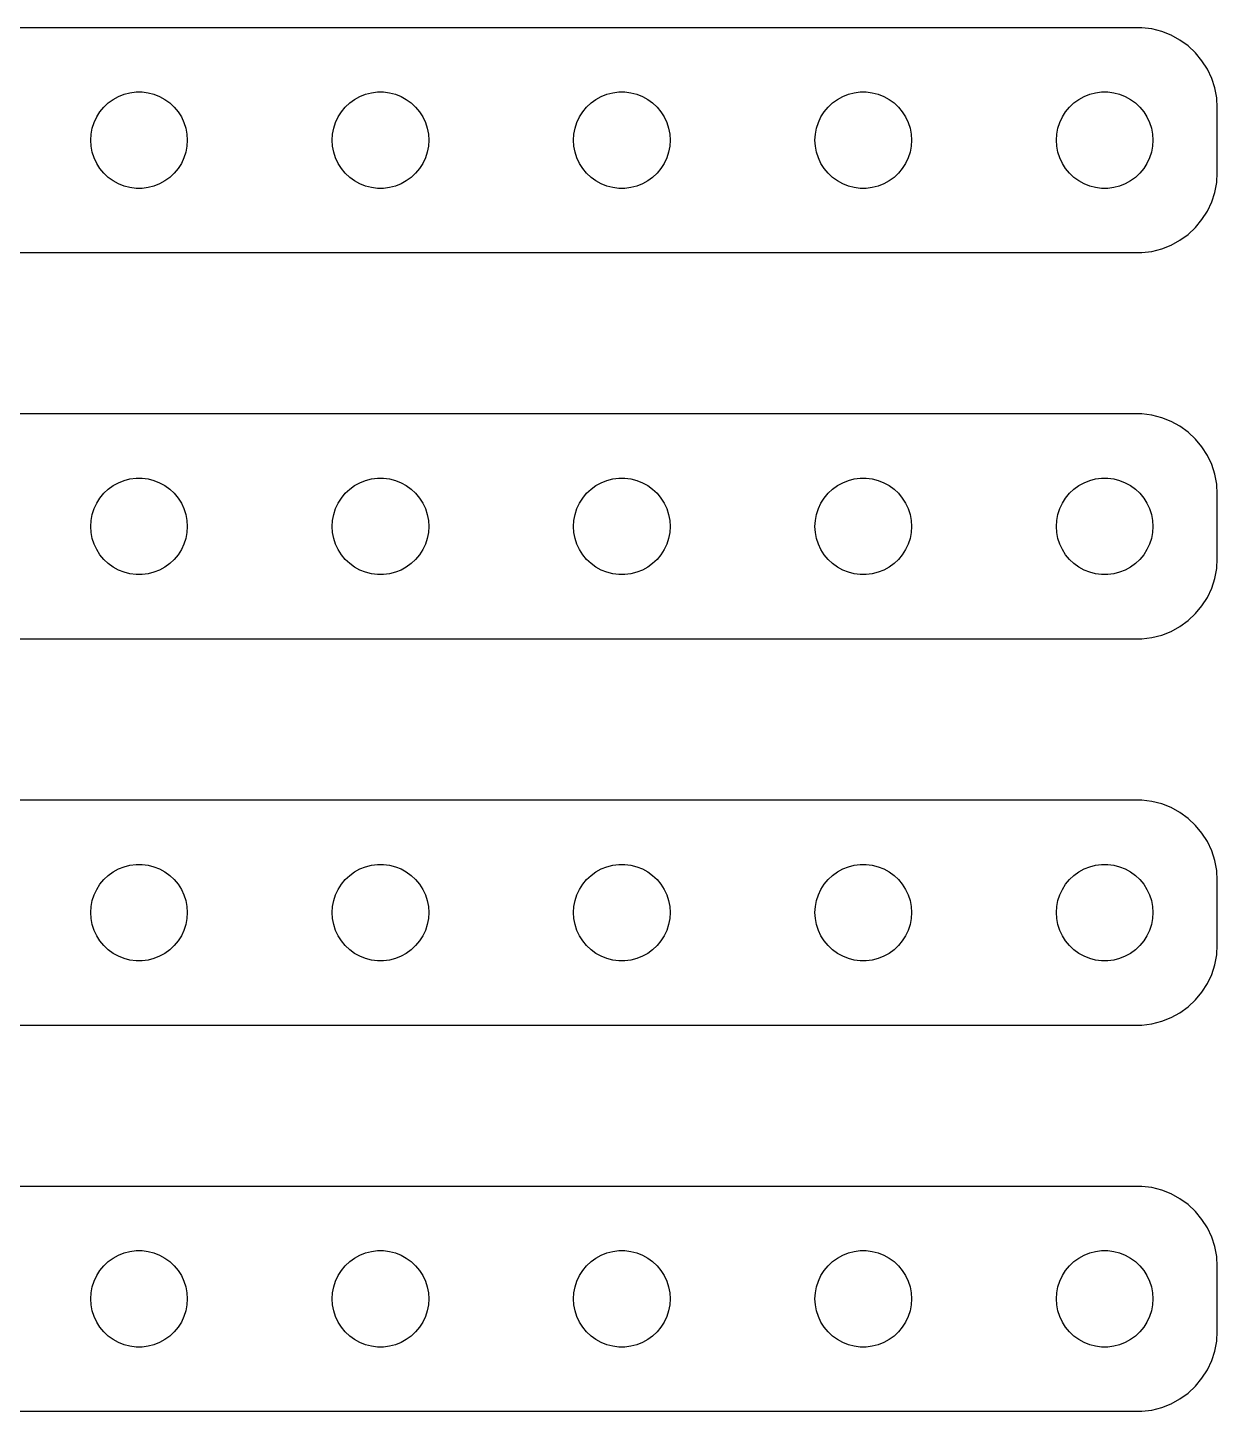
# Model space of a CAD drawing. Header units: metres. Extents: x -142 to 142, y 65 to 151.
# Drawn here: x 68.1 to 142, y 65 to 151 of the extents above; entities that cross this region are included whole.
import ezdxf

# ---------------------------------------------------------------- set-up
doc = ezdxf.new("R2010")
doc.units = ezdxf.units.M

msp = doc.modelspace()

# ---------------------------------------------------------------- linework, layer by layer
for p, q in [((137.314, 150.99), (-137.314, 150.99)), ((137.937, 150.911), (137.314, 150.99)), ((138.545, 150.755), (137.937, 150.911)), ((139.129, 150.524), (138.545, 150.755)), ((139.679, 150.222), (139.129, 150.524)), ((140.187, 149.853), (139.679, 150.222)), ((140.645, 149.423), (140.187, 149.853)), ((141.045, 148.939), (140.645, 149.423)), ((141.382, 148.409), (141.045, 148.939)), ((141.649, 147.841), (141.382, 148.409)), ((141.843, 147.243), (141.649, 147.841)), ((141.961, 146.627), (141.843, 147.243)), ((72.8131, 146.054), (73.0877, 146.312)), ((73.0877, 146.312), (73.3925, 146.533)), ((73.3925, 146.533), (73.7227, 146.714)), ((73.7227, 146.714), (74.073, 146.853)), ((74.073, 146.853), (74.4379, 146.947)), ((74.4379, 146.947), (74.8116, 146.994)), ((74.8116, 146.994), (75.1884, 146.994)), ((75.1884, 146.994), (75.5621, 146.947)), ((75.5621, 146.947), (75.927, 146.853)), ((75.927, 146.853), (76.2773, 146.714)), ((76.2773, 146.714), (76.6075, 146.533)), ((76.6075, 146.533), (76.9123, 146.312)), ((76.9123, 146.312), (77.1869, 146.054)), ((87.8131, 146.054), (88.0877, 146.312)), ((88.0877, 146.312), (88.3925, 146.533)), ((88.3925, 146.533), (88.7227, 146.714)), ((88.7227, 146.714), (89.073, 146.853)), ((89.073, 146.853), (89.4379, 146.947)), ((89.4379, 146.947), (89.8116, 146.994)), ((89.8116, 146.994), (90.1884, 146.994)), ((90.1884, 146.994), (90.5621, 146.947)), ((90.5621, 146.947), (90.927, 146.853)), ((90.927, 146.853), (91.2773, 146.714)), ((91.2773, 146.714), (91.6075, 146.533)), ((91.6075, 146.533), (91.9123, 146.312)), ((91.9123, 146.312), (92.1869, 146.054)), ((102.813, 146.054), (103.088, 146.312)), ((103.088, 146.312), (103.393, 146.533)), ((103.393, 146.533), (103.723, 146.714)), ((103.723, 146.714), (104.073, 146.853)), ((104.073, 146.853), (104.438, 146.947)), ((104.438, 146.947), (104.812, 146.994)), ((104.812, 146.994), (105.188, 146.994)), ((105.188, 146.994), (105.562, 146.947)), ((105.562, 146.947), (105.927, 146.853)), ((105.927, 146.853), (106.277, 146.714)), ((106.277, 146.714), (106.607, 146.533)), ((106.607, 146.533), (106.912, 146.312)), ((106.912, 146.312), (107.187, 146.054)), ((117.813, 146.054), (118.088, 146.312)), ((118.088, 146.312), (118.393, 146.533)), ((118.393, 146.533), (118.723, 146.714)), ((118.723, 146.714), (119.073, 146.853)), ((119.073, 146.853), (119.438, 146.947)), ((119.438, 146.947), (119.812, 146.994)), ((119.812, 146.994), (120.188, 146.994)), ((120.188, 146.994), (120.562, 146.947)), ((120.562, 146.947), (120.927, 146.853)), ((120.927, 146.853), (121.277, 146.714)), ((121.277, 146.714), (121.607, 146.533)), ((121.607, 146.533), (121.912, 146.312)), ((121.912, 146.312), (122.187, 146.054)), ((132.813, 146.054), (133.088, 146.312)), ((133.088, 146.312), (133.393, 146.533)), ((133.393, 146.533), (133.723, 146.714)), ((133.723, 146.714), (134.073, 146.853)), ((134.073, 146.853), (134.438, 146.947)), ((134.438, 146.947), (134.812, 146.994)), ((134.812, 146.994), (135.188, 146.994)), ((135.188, 146.994), (135.562, 146.947)), ((135.562, 146.947), (135.927, 146.853)), ((135.927, 146.853), (136.277, 146.714)), ((136.277, 146.714), (136.607, 146.533)), ((136.607, 146.533), (136.912, 146.312)), ((136.912, 146.312), (137.187, 146.054)), ((142, 146), (141.961, 146.627)), ((72.2107, 145.104), (72.3711, 145.445)), ((72.3711, 145.445), (72.573, 145.763)), ((72.573, 145.763), (72.8131, 146.054)), ((77.1869, 146.054), (77.427, 145.763)), ((77.427, 145.763), (77.6289, 145.445)), ((77.6289, 145.445), (77.7893, 145.104)), ((87.2107, 145.104), (87.3711, 145.445)), ((87.3711, 145.445), (87.573, 145.763)), ((87.573, 145.763), (87.8131, 146.054)), ((92.1869, 146.054), (92.427, 145.763)), ((92.427, 145.763), (92.6289, 145.445)), ((92.6289, 145.445), (92.7893, 145.104)), ((102.211, 145.104), (102.371, 145.445)), ((102.371, 145.445), (102.573, 145.763)), ((102.573, 145.763), (102.813, 146.054)), ((107.187, 146.054), (107.427, 145.763)), ((107.427, 145.763), (107.629, 145.445)), ((107.629, 145.445), (107.789, 145.104)), ((117.211, 145.104), (117.371, 145.445)), ((117.371, 145.445), (117.573, 145.763)), ((117.573, 145.763), (117.813, 146.054)), ((122.187, 146.054), (122.427, 145.763)), ((122.427, 145.763), (122.629, 145.445)), ((122.629, 145.445), (122.789, 145.104)), ((132.211, 145.104), (132.371, 145.445)), ((132.371, 145.445), (132.573, 145.763)), ((132.573, 145.763), (132.813, 146.054)), ((137.187, 146.054), (137.427, 145.763)), ((137.427, 145.763), (137.629, 145.445)), ((137.629, 145.445), (137.789, 145.104)), ((142, 142), (142, 146)), ((72.0237, 144.376), (72.0943, 144.746)), ((72.0943, 144.746), (72.2107, 145.104)), ((77.7893, 145.104), (77.9057, 144.746)), ((77.9057, 144.746), (77.9763, 144.376)), ((87.0237, 144.376), (87.0943, 144.746)), ((87.0943, 144.746), (87.2107, 145.104)), ((92.7893, 145.104), (92.9057, 144.746)), ((92.9057, 144.746), (92.9763, 144.376)), ((102.024, 144.376), (102.094, 144.746)), ((102.094, 144.746), (102.211, 145.104)), ((107.789, 145.104), (107.906, 144.746)), ((107.906, 144.746), (107.976, 144.376)), ((117.024, 144.376), (117.094, 144.746)), ((117.094, 144.746), (117.211, 145.104)), ((122.789, 145.104), (122.906, 144.746)), ((122.906, 144.746), (122.976, 144.376)), ((132.024, 144.376), (132.094, 144.746)), ((132.094, 144.746), (132.211, 145.104)), ((137.789, 145.104), (137.906, 144.746)), ((137.906, 144.746), (137.976, 144.376)), ((72, 144), (72.0237, 144.376)), ((72.0237, 143.624), (72, 144)), ((72.0943, 143.254), (72.0237, 143.624)), ((77.9763, 143.624), (77.9057, 143.254)), ((77.9763, 144.376), (78, 144)), ((78, 144), (77.9763, 143.624)), ((87, 144), (87.0237, 144.376)), ((87.0237, 143.624), (87, 144)), ((87.0943, 143.254), (87.0237, 143.624)), ((92.9763, 143.624), (92.9057, 143.254)), ((92.9763, 144.376), (93, 144)), ((93, 144), (92.9763, 143.624)), ((102, 144), (102.024, 144.376)), ((102.024, 143.624), (102, 144)), ((102.094, 143.254), (102.024, 143.624)), ((107.976, 143.624), (107.906, 143.254)), ((107.976, 144.376), (108, 144)), ((108, 144), (107.976, 143.624)), ((117, 144), (117.024, 144.376)), ((117.024, 143.624), (117, 144)), ((117.094, 143.254), (117.024, 143.624)), ((122.976, 143.624), (122.906, 143.254)), ((122.976, 144.376), (123, 144)), ((123, 144), (122.976, 143.624)), ((132, 144), (132.024, 144.376)), ((132.024, 143.624), (132, 144)), ((132.094, 143.254), (132.024, 143.624)), ((137.976, 143.624), (137.906, 143.254)), ((137.976, 144.376), (138, 144)), ((138, 144), (137.976, 143.624)), ((72.2107, 142.896), (72.0943, 143.254)), ((72.3711, 142.555), (72.2107, 142.896)), ((77.7893, 142.896), (77.6289, 142.555)), ((77.9057, 143.254), (77.7893, 142.896)), ((87.2107, 142.896), (87.0943, 143.254)), ((87.3711, 142.555), (87.2107, 142.896)), ((92.7893, 142.896), (92.6289, 142.555)), ((92.9057, 143.254), (92.7893, 142.896)), ((102.211, 142.896), (102.094, 143.254)), ((102.371, 142.555), (102.211, 142.896)), ((107.789, 142.896), (107.629, 142.555)), ((107.906, 143.254), (107.789, 142.896)), ((117.211, 142.896), (117.094, 143.254)), ((117.371, 142.555), (117.211, 142.896)), ((122.789, 142.896), (122.629, 142.555)), ((122.906, 143.254), (122.789, 142.896)), ((132.211, 142.896), (132.094, 143.254)), ((132.371, 142.555), (132.211, 142.896)), ((137.789, 142.896), (137.629, 142.555)), ((137.906, 143.254), (137.789, 142.896)), ((72.573, 142.237), (72.3711, 142.555)), ((72.8131, 141.946), (72.573, 142.237)), ((73.0877, 141.688), (72.8131, 141.946)), ((77.1869, 141.946), (76.9123, 141.688)), ((77.427, 142.237), (77.1869, 141.946)), ((77.6289, 142.555), (77.427, 142.237)), ((87.573, 142.237), (87.3711, 142.555)), ((87.8131, 141.946), (87.573, 142.237)), ((88.0877, 141.688), (87.8131, 141.946)), ((92.1869, 141.946), (91.9123, 141.688)), ((92.427, 142.237), (92.1869, 141.946)), ((92.6289, 142.555), (92.427, 142.237)), ((102.573, 142.237), (102.371, 142.555)), ((102.813, 141.946), (102.573, 142.237)), ((103.088, 141.688), (102.813, 141.946)), ((107.187, 141.946), (106.912, 141.688)), ((107.427, 142.237), (107.187, 141.946)), ((107.629, 142.555), (107.427, 142.237)), ((117.573, 142.237), (117.371, 142.555)), ((117.813, 141.946), (117.573, 142.237)), ((118.088, 141.688), (117.813, 141.946)), ((122.187, 141.946), (121.912, 141.688)), ((122.427, 142.237), (122.187, 141.946)), ((122.629, 142.555), (122.427, 142.237)), ((132.573, 142.237), (132.371, 142.555)), ((132.813, 141.946), (132.573, 142.237)), ((133.088, 141.688), (132.813, 141.946)), ((137.187, 141.946), (136.912, 141.688)), ((137.427, 142.237), (137.187, 141.946)), ((137.629, 142.555), (137.427, 142.237)), ((141.961, 141.373), (142, 142)), ((73.3925, 141.467), (73.0877, 141.688)), ((73.7227, 141.286), (73.3925, 141.467)), ((74.073, 141.147), (73.7227, 141.286)), ((74.4379, 141.053), (74.073, 141.147)), ((74.8116, 141.006), (74.4379, 141.053)), ((75.5621, 141.053), (75.1884, 141.006)), ((75.927, 141.147), (75.5621, 141.053)), ((76.2773, 141.286), (75.927, 141.147)), ((76.6075, 141.467), (76.2773, 141.286)), ((76.9123, 141.688), (76.6075, 141.467)), ((88.3925, 141.467), (88.0877, 141.688)), ((88.7227, 141.286), (88.3925, 141.467)), ((89.073, 141.147), (88.7227, 141.286)), ((89.4379, 141.053), (89.073, 141.147)), ((89.8116, 141.006), (89.4379, 141.053)), ((90.5621, 141.053), (90.1884, 141.006)), ((90.927, 141.147), (90.5621, 141.053)), ((91.2773, 141.286), (90.927, 141.147)), ((91.6075, 141.467), (91.2773, 141.286)), ((91.9123, 141.688), (91.6075, 141.467)), ((103.393, 141.467), (103.088, 141.688)), ((103.723, 141.286), (103.393, 141.467)), ((104.073, 141.147), (103.723, 141.286)), ((104.438, 141.053), (104.073, 141.147)), ((104.812, 141.006), (104.438, 141.053)), ((105.562, 141.053), (105.188, 141.006)), ((105.927, 141.147), (105.562, 141.053)), ((106.277, 141.286), (105.927, 141.147)), ((106.607, 141.467), (106.277, 141.286)), ((106.912, 141.688), (106.607, 141.467)), ((118.393, 141.467), (118.088, 141.688)), ((118.723, 141.286), (118.393, 141.467)), ((119.073, 141.147), (118.723, 141.286)), ((119.438, 141.053), (119.073, 141.147)), ((119.812, 141.006), (119.438, 141.053)), ((120.562, 141.053), (120.188, 141.006)), ((120.927, 141.147), (120.562, 141.053)), ((121.277, 141.286), (120.927, 141.147)), ((121.607, 141.467), (121.277, 141.286)), ((121.912, 141.688), (121.607, 141.467)), ((133.393, 141.467), (133.088, 141.688)), ((133.723, 141.286), (133.393, 141.467)), ((134.073, 141.147), (133.723, 141.286)), ((134.438, 141.053), (134.073, 141.147)), ((134.812, 141.006), (134.438, 141.053)), ((135.562, 141.053), (135.188, 141.006)), ((135.927, 141.147), (135.562, 141.053)), ((136.277, 141.286), (135.927, 141.147)), ((136.607, 141.467), (136.277, 141.286)), ((136.912, 141.688), (136.607, 141.467)), ((141.843, 140.757), (141.961, 141.373)), ((75.1884, 141.006), (74.8116, 141.006)), ((90.1884, 141.006), (89.8116, 141.006)), ((105.188, 141.006), (104.812, 141.006)), ((120.188, 141.006), (119.812, 141.006)), ((135.188, 141.006), (134.812, 141.006)), ((141.382, 139.591), (141.649, 140.159)), ((141.649, 140.159), (141.843, 140.757)), ((141.045, 139.061), (141.382, 139.591)), ((140.187, 138.147), (140.645, 138.577)), ((140.645, 138.577), (141.045, 139.061)), ((139.129, 137.476), (139.679, 137.778)), ((139.679, 137.778), (140.187, 138.147)), ((-137.314, 137.01), (137.314, 137.01)), ((137.314, 137.01), (137.937, 137.089)), ((137.937, 137.089), (138.545, 137.245)), ((138.545, 137.245), (139.129, 137.476)), ((137.314, 126.99), (-137.314, 126.99)), ((137.937, 126.911), (137.314, 126.99)), ((138.545, 126.755), (137.937, 126.911)), ((139.129, 126.524), (138.545, 126.755)), ((139.679, 126.222), (139.129, 126.524)), ((140.187, 125.853), (139.679, 126.222)), ((140.645, 125.423), (140.187, 125.853)), ((141.045, 124.939), (140.645, 125.423)), ((141.382, 124.409), (141.045, 124.939)), ((141.649, 123.841), (141.382, 124.409)), ((141.843, 123.243), (141.649, 123.841)), ((74.4379, 122.947), (74.8116, 122.994)), ((74.8116, 122.994), (75.1884, 122.994)), ((75.1884, 122.994), (75.5621, 122.947)), ((89.4379, 122.947), (89.8116, 122.994)), ((89.8116, 122.994), (90.1884, 122.994)), ((90.1884, 122.994), (90.5621, 122.947)), ((104.438, 122.947), (104.812, 122.994)), ((104.812, 122.994), (105.188, 122.994)), ((105.188, 122.994), (105.562, 122.947)), ((119.438, 122.947), (119.812, 122.994)), ((119.812, 122.994), (120.188, 122.994)), ((120.188, 122.994), (120.562, 122.947)), ((134.438, 122.947), (134.812, 122.994)), ((134.812, 122.994), (135.188, 122.994)), ((135.188, 122.994), (135.562, 122.947)), ((141.961, 122.627), (141.843, 123.243)), ((72.8131, 122.054), (73.0877, 122.312)), ((73.0877, 122.312), (73.3925, 122.533)), ((73.3925, 122.533), (73.7227, 122.714)), ((73.7227, 122.714), (74.073, 122.853)), ((74.073, 122.853), (74.4379, 122.947)), ((75.5621, 122.947), (75.927, 122.853)), ((75.927, 122.853), (76.2773, 122.714)), ((76.2773, 122.714), (76.6075, 122.533)), ((76.6075, 122.533), (76.9123, 122.312)), ((76.9123, 122.312), (77.1869, 122.054)), ((87.8131, 122.054), (88.0877, 122.312)), ((88.0877, 122.312), (88.3925, 122.533)), ((88.3925, 122.533), (88.7227, 122.714)), ((88.7227, 122.714), (89.073, 122.853)), ((89.073, 122.853), (89.4379, 122.947)), ((90.5621, 122.947), (90.927, 122.853)), ((90.927, 122.853), (91.2773, 122.714)), ((91.2773, 122.714), (91.6075, 122.533)), ((91.6075, 122.533), (91.9123, 122.312)), ((91.9123, 122.312), (92.1869, 122.054)), ((102.813, 122.054), (103.088, 122.312)), ((103.088, 122.312), (103.393, 122.533)), ((103.393, 122.533), (103.723, 122.714)), ((103.723, 122.714), (104.073, 122.853)), ((104.073, 122.853), (104.438, 122.947)), ((105.562, 122.947), (105.927, 122.853)), ((105.927, 122.853), (106.277, 122.714)), ((106.277, 122.714), (106.607, 122.533)), ((106.607, 122.533), (106.912, 122.312)), ((106.912, 122.312), (107.187, 122.054)), ((117.813, 122.054), (118.088, 122.312)), ((118.088, 122.312), (118.393, 122.533)), ((118.393, 122.533), (118.723, 122.714)), ((118.723, 122.714), (119.073, 122.853)), ((119.073, 122.853), (119.438, 122.947)), ((120.562, 122.947), (120.927, 122.853)), ((120.927, 122.853), (121.277, 122.714)), ((121.277, 122.714), (121.607, 122.533)), ((121.607, 122.533), (121.912, 122.312)), ((121.912, 122.312), (122.187, 122.054)), ((132.813, 122.054), (133.088, 122.312)), ((133.088, 122.312), (133.393, 122.533)), ((133.393, 122.533), (133.723, 122.714)), ((133.723, 122.714), (134.073, 122.853)), ((134.073, 122.853), (134.438, 122.947)), ((135.562, 122.947), (135.927, 122.853)), ((135.927, 122.853), (136.277, 122.714)), ((136.277, 122.714), (136.607, 122.533)), ((136.607, 122.533), (136.912, 122.312)), ((136.912, 122.312), (137.187, 122.054)), ((142, 122), (141.961, 122.627)), ((72.2107, 121.104), (72.3711, 121.445)), ((72.3711, 121.445), (72.573, 121.763)), ((72.573, 121.763), (72.8131, 122.054)), ((77.1869, 122.054), (77.427, 121.763)), ((77.427, 121.763), (77.6289, 121.445)), ((77.6289, 121.445), (77.7893, 121.104)), ((87.2107, 121.104), (87.3711, 121.445)), ((87.3711, 121.445), (87.573, 121.763)), ((87.573, 121.763), (87.8131, 122.054)), ((92.1869, 122.054), (92.427, 121.763)), ((92.427, 121.763), (92.6289, 121.445)), ((92.6289, 121.445), (92.7893, 121.104)), ((102.211, 121.104), (102.371, 121.445)), ((102.371, 121.445), (102.573, 121.763)), ((102.573, 121.763), (102.813, 122.054)), ((107.187, 122.054), (107.427, 121.763)), ((107.427, 121.763), (107.629, 121.445)), ((107.629, 121.445), (107.789, 121.104)), ((117.211, 121.104), (117.371, 121.445)), ((117.371, 121.445), (117.573, 121.763)), ((117.573, 121.763), (117.813, 122.054)), ((122.187, 122.054), (122.427, 121.763)), ((122.427, 121.763), (122.629, 121.445)), ((122.629, 121.445), (122.789, 121.104)), ((132.211, 121.104), (132.371, 121.445)), ((132.371, 121.445), (132.573, 121.763)), ((132.573, 121.763), (132.813, 122.054)), ((137.187, 122.054), (137.427, 121.763)), ((137.427, 121.763), (137.629, 121.445)), ((137.629, 121.445), (137.789, 121.104)), ((142, 118), (142, 122)), ((72, 120), (72.0237, 120.376)), ((72.0237, 120.376), (72.0943, 120.746)), ((72.0943, 120.746), (72.2107, 121.104)), ((77.7893, 121.104), (77.9057, 120.746)), ((77.9057, 120.746), (77.9763, 120.376)), ((77.9763, 120.376), (78, 120)), ((87, 120), (87.0237, 120.376)), ((87.0237, 120.376), (87.0943, 120.746)), ((87.0943, 120.746), (87.2107, 121.104)), ((92.7893, 121.104), (92.9057, 120.746)), ((92.9057, 120.746), (92.9763, 120.376)), ((92.9763, 120.376), (93, 120)), ((102, 120), (102.024, 120.376)), ((102.024, 120.376), (102.094, 120.746)), ((102.094, 120.746), (102.211, 121.104)), ((107.789, 121.104), (107.906, 120.746)), ((107.906, 120.746), (107.976, 120.376)), ((107.976, 120.376), (108, 120)), ((117, 120), (117.024, 120.376)), ((117.024, 120.376), (117.094, 120.746)), ((117.094, 120.746), (117.211, 121.104)), ((122.789, 121.104), (122.906, 120.746)), ((122.906, 120.746), (122.976, 120.376)), ((122.976, 120.376), (123, 120)), ((132, 120), (132.024, 120.376)), ((132.024, 120.376), (132.094, 120.746)), ((132.094, 120.746), (132.211, 121.104)), ((137.789, 121.104), (137.906, 120.746)), ((137.906, 120.746), (137.976, 120.376)), ((137.976, 120.376), (138, 120)), ((72.0237, 119.624), (72, 120)), ((72.0943, 119.254), (72.0237, 119.624)), ((77.9763, 119.624), (77.9057, 119.254)), ((78, 120), (77.9763, 119.624)), ((87.0237, 119.624), (87, 120)), ((87.0943, 119.254), (87.0237, 119.624)), ((92.9763, 119.624), (92.9057, 119.254)), ((93, 120), (92.9763, 119.624)), ((102.024, 119.624), (102, 120)), ((102.094, 119.254), (102.024, 119.624)), ((107.976, 119.624), (107.906, 119.254)), ((108, 120), (107.976, 119.624)), ((117.024, 119.624), (117, 120)), ((117.094, 119.254), (117.024, 119.624)), ((122.976, 119.624), (122.906, 119.254)), ((123, 120), (122.976, 119.624)), ((132.024, 119.624), (132, 120)), ((132.094, 119.254), (132.024, 119.624)), ((137.976, 119.624), (137.906, 119.254)), ((138, 120), (137.976, 119.624)), ((72.2107, 118.896), (72.0943, 119.254)), ((72.3711, 118.555), (72.2107, 118.896)), ((77.7893, 118.896), (77.6289, 118.555)), ((77.9057, 119.254), (77.7893, 118.896)), ((87.2107, 118.896), (87.0943, 119.254)), ((87.3711, 118.555), (87.2107, 118.896)), ((92.7893, 118.896), (92.6289, 118.555)), ((92.9057, 119.254), (92.7893, 118.896)), ((102.211, 118.896), (102.094, 119.254)), ((102.371, 118.555), (102.211, 118.896)), ((107.789, 118.896), (107.629, 118.555)), ((107.906, 119.254), (107.789, 118.896)), ((117.211, 118.896), (117.094, 119.254)), ((117.371, 118.555), (117.211, 118.896)), ((122.789, 118.896), (122.629, 118.555)), ((122.906, 119.254), (122.789, 118.896)), ((132.211, 118.896), (132.094, 119.254)), ((132.371, 118.555), (132.211, 118.896)), ((137.789, 118.896), (137.629, 118.555)), ((137.906, 119.254), (137.789, 118.896)), ((72.573, 118.237), (72.3711, 118.555)), ((72.8131, 117.946), (72.573, 118.237)), ((73.0877, 117.688), (72.8131, 117.946)), ((77.1869, 117.946), (76.9123, 117.688)), ((77.427, 118.237), (77.1869, 117.946)), ((77.6289, 118.555), (77.427, 118.237)), ((87.573, 118.237), (87.3711, 118.555)), ((87.8131, 117.946), (87.573, 118.237)), ((88.0877, 117.688), (87.8131, 117.946)), ((92.1869, 117.946), (91.9123, 117.688)), ((92.427, 118.237), (92.1869, 117.946)), ((92.6289, 118.555), (92.427, 118.237)), ((102.573, 118.237), (102.371, 118.555)), ((102.813, 117.946), (102.573, 118.237)), ((103.088, 117.688), (102.813, 117.946)), ((107.187, 117.946), (106.912, 117.688)), ((107.427, 118.237), (107.187, 117.946)), ((107.629, 118.555), (107.427, 118.237)), ((117.573, 118.237), (117.371, 118.555)), ((117.813, 117.946), (117.573, 118.237)), ((118.088, 117.688), (117.813, 117.946)), ((122.187, 117.946), (121.912, 117.688)), ((122.427, 118.237), (122.187, 117.946)), ((122.629, 118.555), (122.427, 118.237)), ((132.573, 118.237), (132.371, 118.555)), ((132.813, 117.946), (132.573, 118.237)), ((133.088, 117.688), (132.813, 117.946)), ((137.187, 117.946), (136.912, 117.688)), ((137.427, 118.237), (137.187, 117.946)), ((137.629, 118.555), (137.427, 118.237)), ((141.961, 117.373), (142, 118)), ((73.3925, 117.467), (73.0877, 117.688)), ((73.7227, 117.286), (73.3925, 117.467)), ((74.073, 117.147), (73.7227, 117.286)), ((74.4379, 117.053), (74.073, 117.147)), ((74.8116, 117.006), (74.4379, 117.053)), ((75.1884, 117.006), (74.8116, 117.006)), ((75.5621, 117.053), (75.1884, 117.006)), ((75.927, 117.147), (75.5621, 117.053)), ((76.2773, 117.286), (75.927, 117.147)), ((76.6075, 117.467), (76.2773, 117.286)), ((76.9123, 117.688), (76.6075, 117.467)), ((88.3925, 117.467), (88.0877, 117.688)), ((88.7227, 117.286), (88.3925, 117.467)), ((89.073, 117.147), (88.7227, 117.286)), ((89.4379, 117.053), (89.073, 117.147)), ((89.8116, 117.006), (89.4379, 117.053)), ((90.1884, 117.006), (89.8116, 117.006)), ((90.5621, 117.053), (90.1884, 117.006)), ((90.927, 117.147), (90.5621, 117.053)), ((91.2773, 117.286), (90.927, 117.147)), ((91.6075, 117.467), (91.2773, 117.286)), ((91.9123, 117.688), (91.6075, 117.467)), ((103.393, 117.467), (103.088, 117.688)), ((103.723, 117.286), (103.393, 117.467)), ((104.073, 117.147), (103.723, 117.286)), ((104.438, 117.053), (104.073, 117.147)), ((104.812, 117.006), (104.438, 117.053)), ((105.188, 117.006), (104.812, 117.006)), ((105.562, 117.053), (105.188, 117.006)), ((105.927, 117.147), (105.562, 117.053)), ((106.277, 117.286), (105.927, 117.147)), ((106.607, 117.467), (106.277, 117.286)), ((106.912, 117.688), (106.607, 117.467)), ((118.393, 117.467), (118.088, 117.688)), ((118.723, 117.286), (118.393, 117.467)), ((119.073, 117.147), (118.723, 117.286)), ((119.438, 117.053), (119.073, 117.147)), ((119.812, 117.006), (119.438, 117.053)), ((120.188, 117.006), (119.812, 117.006)), ((120.562, 117.053), (120.188, 117.006)), ((120.927, 117.147), (120.562, 117.053)), ((121.277, 117.286), (120.927, 117.147)), ((121.607, 117.467), (121.277, 117.286)), ((121.912, 117.688), (121.607, 117.467)), ((133.393, 117.467), (133.088, 117.688)), ((133.723, 117.286), (133.393, 117.467)), ((134.073, 117.147), (133.723, 117.286)), ((134.438, 117.053), (134.073, 117.147)), ((134.812, 117.006), (134.438, 117.053)), ((135.188, 117.006), (134.812, 117.006)), ((135.562, 117.053), (135.188, 117.006)), ((135.927, 117.147), (135.562, 117.053)), ((136.277, 117.286), (135.927, 117.147)), ((136.607, 117.467), (136.277, 117.286)), ((136.912, 117.688), (136.607, 117.467)), ((141.843, 116.757), (141.961, 117.373)), ((141.382, 115.591), (141.649, 116.159)), ((141.649, 116.159), (141.843, 116.757)), ((141.045, 115.061), (141.382, 115.591)), ((140.187, 114.147), (140.645, 114.577)), ((140.645, 114.577), (141.045, 115.061)), ((139.129, 113.476), (139.679, 113.778)), ((139.679, 113.778), (140.187, 114.147)), ((-137.314, 113.01), (137.314, 113.01)), ((137.314, 113.01), (137.937, 113.089)), ((137.937, 113.089), (138.545, 113.245)), ((138.545, 113.245), (139.129, 113.476)), ((137.314, 102.99), (-137.314, 102.99)), ((137.937, 102.911), (137.314, 102.99)), ((138.545, 102.755), (137.937, 102.911)), ((139.129, 102.524), (138.545, 102.755)), ((139.679, 102.222), (139.129, 102.524)), ((140.187, 101.853), (139.679, 102.222)), ((140.645, 101.423), (140.187, 101.853)), ((141.045, 100.939), (140.645, 101.423)), ((141.382, 100.409), (141.045, 100.939)), ((141.649, 99.8406), (141.382, 100.409)), ((141.843, 99.2434), (141.649, 99.8406)), ((74.073, 98.8532), (74.4379, 98.9469)), ((74.4379, 98.9469), (74.8116, 98.9941)), ((74.8116, 98.9941), (75.1884, 98.9941)), ((75.1884, 98.9941), (75.5621, 98.9469)), ((75.5621, 98.9469), (75.927, 98.8532)), ((89.073, 98.8532), (89.4379, 98.9469)), ((89.4379, 98.9469), (89.8116, 98.9941)), ((89.8116, 98.9941), (90.1884, 98.9941)), ((90.1884, 98.9941), (90.5621, 98.9469)), ((90.5621, 98.9469), (90.927, 98.8532)), ((104.073, 98.8532), (104.438, 98.9469)), ((104.438, 98.9469), (104.812, 98.9941)), ((104.812, 98.9941), (105.188, 98.9941)), ((105.188, 98.9941), (105.562, 98.9469)), ((105.562, 98.9469), (105.927, 98.8532)), ((119.073, 98.8532), (119.438, 98.9469)), ((119.438, 98.9469), (119.812, 98.9941)), ((119.812, 98.9941), (120.188, 98.9941)), ((120.188, 98.9941), (120.562, 98.9469)), ((120.562, 98.9469), (120.927, 98.8532)), ((134.073, 98.8532), (134.438, 98.9469)), ((134.438, 98.9469), (134.812, 98.9941)), ((134.812, 98.9941), (135.188, 98.9941)), ((135.188, 98.9941), (135.562, 98.9469)), ((135.562, 98.9469), (135.927, 98.8532)), ((141.961, 98.6267), (141.843, 99.2434)), ((72.573, 97.7634), (72.8131, 98.0536)), ((72.8131, 98.0536), (73.0877, 98.3115)), ((73.0877, 98.3115), (73.3925, 98.533)), ((73.3925, 98.533), (73.7227, 98.7145)), ((73.7227, 98.7145), (74.073, 98.8532)), ((75.927, 98.8532), (76.2773, 98.7145)), ((76.2773, 98.7145), (76.6075, 98.533)), ((76.6075, 98.533), (76.9123, 98.3115)), ((76.9123, 98.3115), (77.1869, 98.0536)), ((77.1869, 98.0536), (77.427, 97.7634)), ((87.573, 97.7634), (87.8131, 98.0536)), ((87.8131, 98.0536), (88.0877, 98.3115)), ((88.0877, 98.3115), (88.3925, 98.533)), ((88.3925, 98.533), (88.7227, 98.7145)), ((88.7227, 98.7145), (89.073, 98.8532)), ((90.927, 98.8532), (91.2773, 98.7145)), ((91.2773, 98.7145), (91.6075, 98.533)), ((91.6075, 98.533), (91.9123, 98.3115)), ((91.9123, 98.3115), (92.1869, 98.0536)), ((92.1869, 98.0536), (92.427, 97.7634)), ((102.573, 97.7634), (102.813, 98.0536)), ((102.813, 98.0536), (103.088, 98.3115)), ((103.088, 98.3115), (103.393, 98.533)), ((103.393, 98.533), (103.723, 98.7145)), ((103.723, 98.7145), (104.073, 98.8532)), ((105.927, 98.8532), (106.277, 98.7145)), ((106.277, 98.7145), (106.607, 98.533)), ((106.607, 98.533), (106.912, 98.3115)), ((106.912, 98.3115), (107.187, 98.0536)), ((107.187, 98.0536), (107.427, 97.7634)), ((117.573, 97.7634), (117.813, 98.0536)), ((117.813, 98.0536), (118.088, 98.3115)), ((118.088, 98.3115), (118.393, 98.533)), ((118.393, 98.533), (118.723, 98.7145)), ((118.723, 98.7145), (119.073, 98.8532)), ((120.927, 98.8532), (121.277, 98.7145)), ((121.277, 98.7145), (121.607, 98.533)), ((121.607, 98.533), (121.912, 98.3115)), ((121.912, 98.3115), (122.187, 98.0536)), ((122.187, 98.0536), (122.427, 97.7634)), ((132.573, 97.7634), (132.813, 98.0536)), ((132.813, 98.0536), (133.088, 98.3115)), ((133.088, 98.3115), (133.393, 98.533)), ((133.393, 98.533), (133.723, 98.7145)), ((133.723, 98.7145), (134.073, 98.8532)), ((135.927, 98.8532), (136.277, 98.7145)), ((136.277, 98.7145), (136.607, 98.533)), ((136.607, 98.533), (136.912, 98.3115)), ((136.912, 98.3115), (137.187, 98.0536)), ((137.187, 98.0536), (137.427, 97.7634)), ((142, 98), (141.961, 98.6267)), ((72.2107, 97.1044), (72.3711, 97.4453)), ((72.3711, 97.4453), (72.573, 97.7634)), ((77.427, 97.7634), (77.6289, 97.4453)), ((77.6289, 97.4453), (77.7893, 97.1044)), ((87.2107, 97.1044), (87.3711, 97.4453)), ((87.3711, 97.4453), (87.573, 97.7634)), ((92.427, 97.7634), (92.6289, 97.4453)), ((92.6289, 97.4453), (92.7893, 97.1044)), ((102.211, 97.1044), (102.371, 97.4453)), ((102.371, 97.4453), (102.573, 97.7634)), ((107.427, 97.7634), (107.629, 97.4453)), ((107.629, 97.4453), (107.789, 97.1044)), ((117.211, 97.1044), (117.371, 97.4453)), ((117.371, 97.4453), (117.573, 97.7634)), ((122.427, 97.7634), (122.629, 97.4453)), ((122.629, 97.4453), (122.789, 97.1044)), ((132.211, 97.1044), (132.371, 97.4453)), ((132.371, 97.4453), (132.573, 97.7634)), ((137.427, 97.7634), (137.629, 97.4453)), ((137.629, 97.4453), (137.789, 97.1044)), ((142, 94), (142, 98)), ((72, 96), (72.0237, 96.376)), ((72.0237, 96.376), (72.0943, 96.7461)), ((72.0943, 96.7461), (72.2107, 97.1044)), ((77.7893, 97.1044), (77.9057, 96.7461)), ((77.9057, 96.7461), (77.9763, 96.376)), ((77.9763, 96.376), (78, 96)), ((87, 96), (87.0237, 96.376)), ((87.0237, 96.376), (87.0943, 96.7461)), ((87.0943, 96.7461), (87.2107, 97.1044)), ((92.7893, 97.1044), (92.9057, 96.7461)), ((92.9057, 96.7461), (92.9763, 96.376)), ((92.9763, 96.376), (93, 96)), ((102, 96), (102.024, 96.376)), ((102.024, 96.376), (102.094, 96.7461)), ((102.094, 96.7461), (102.211, 97.1044)), ((107.789, 97.1044), (107.906, 96.7461)), ((107.906, 96.7461), (107.976, 96.376)), ((107.976, 96.376), (108, 96)), ((117, 96), (117.024, 96.376)), ((117.024, 96.376), (117.094, 96.7461)), ((117.094, 96.7461), (117.211, 97.1044)), ((122.789, 97.1044), (122.906, 96.7461)), ((122.906, 96.7461), (122.976, 96.376)), ((122.976, 96.376), (123, 96)), ((132, 96), (132.024, 96.376)), ((132.024, 96.376), (132.094, 96.7461)), ((132.094, 96.7461), (132.211, 97.1044)), ((137.789, 97.1044), (137.906, 96.7461)), ((137.906, 96.7461), (137.976, 96.376)), ((137.976, 96.376), (138, 96)), ((72.0237, 95.624), (72, 96)), ((72.0943, 95.2539), (72.0237, 95.624)), ((77.9763, 95.624), (77.9057, 95.2539)), ((78, 96), (77.9763, 95.624)), ((87.0237, 95.624), (87, 96)), ((87.0943, 95.2539), (87.0237, 95.624)), ((92.9763, 95.624), (92.9057, 95.2539)), ((93, 96), (92.9763, 95.624)), ((102.024, 95.624), (102, 96)), ((102.094, 95.2539), (102.024, 95.624)), ((107.976, 95.624), (107.906, 95.2539)), ((108, 96), (107.976, 95.624)), ((117.024, 95.624), (117, 96)), ((117.094, 95.2539), (117.024, 95.624)), ((122.976, 95.624), (122.906, 95.2539)), ((123, 96), (122.976, 95.624)), ((132.024, 95.624), (132, 96)), ((132.094, 95.2539), (132.024, 95.624)), ((137.976, 95.624), (137.906, 95.2539)), ((138, 96), (137.976, 95.624)), ((72.2107, 94.8956), (72.0943, 95.2539)), ((72.3711, 94.5547), (72.2107, 94.8956)), ((77.7893, 94.8956), (77.6289, 94.5547)), ((77.9057, 95.2539), (77.7893, 94.8956)), ((87.2107, 94.8956), (87.0943, 95.2539)), ((87.3711, 94.5547), (87.2107, 94.8956)), ((92.7893, 94.8956), (92.6289, 94.5547)), ((92.9057, 95.2539), (92.7893, 94.8956)), ((102.211, 94.8956), (102.094, 95.2539)), ((102.371, 94.5547), (102.211, 94.8956)), ((107.789, 94.8956), (107.629, 94.5547)), ((107.906, 95.2539), (107.789, 94.8956)), ((117.211, 94.8956), (117.094, 95.2539)), ((117.371, 94.5547), (117.211, 94.8956)), ((122.789, 94.8956), (122.629, 94.5547)), ((122.906, 95.2539), (122.789, 94.8956)), ((132.211, 94.8956), (132.094, 95.2539)), ((132.371, 94.5547), (132.211, 94.8956)), ((137.789, 94.8956), (137.629, 94.5547)), ((137.906, 95.2539), (137.789, 94.8956)), ((72.573, 94.2366), (72.3711, 94.5547)), ((72.8131, 93.9464), (72.573, 94.2366)), ((73.0877, 93.6885), (72.8131, 93.9464)), ((77.1869, 93.9464), (76.9123, 93.6885)), ((77.427, 94.2366), (77.1869, 93.9464)), ((77.6289, 94.5547), (77.427, 94.2366)), ((87.573, 94.2366), (87.3711, 94.5547)), ((87.8131, 93.9464), (87.573, 94.2366)), ((88.0877, 93.6885), (87.8131, 93.9464)), ((92.1869, 93.9464), (91.9123, 93.6885)), ((92.427, 94.2366), (92.1869, 93.9464)), ((92.6289, 94.5547), (92.427, 94.2366)), ((102.573, 94.2366), (102.371, 94.5547)), ((102.813, 93.9464), (102.573, 94.2366)), ((103.088, 93.6885), (102.813, 93.9464)), ((107.187, 93.9464), (106.912, 93.6885)), ((107.427, 94.2366), (107.187, 93.9464)), ((107.629, 94.5547), (107.427, 94.2366)), ((117.573, 94.2366), (117.371, 94.5547)), ((117.813, 93.9464), (117.573, 94.2366)), ((118.088, 93.6885), (117.813, 93.9464)), ((122.187, 93.9464), (121.912, 93.6885)), ((122.427, 94.2366), (122.187, 93.9464)), ((122.629, 94.5547), (122.427, 94.2366)), ((132.573, 94.2366), (132.371, 94.5547)), ((132.813, 93.9464), (132.573, 94.2366)), ((133.088, 93.6885), (132.813, 93.9464)), ((137.187, 93.9464), (136.912, 93.6885)), ((137.427, 94.2366), (137.187, 93.9464)), ((137.629, 94.5547), (137.427, 94.2366)), ((141.961, 93.3733), (142, 94)), ((73.3925, 93.467), (73.0877, 93.6885)), ((73.7227, 93.2855), (73.3925, 93.467)), ((74.073, 93.1468), (73.7227, 93.2855)), ((74.4379, 93.0531), (74.073, 93.1468)), ((74.8116, 93.0059), (74.4379, 93.0531)), ((75.1884, 93.0059), (74.8116, 93.0059)), ((75.5621, 93.0531), (75.1884, 93.0059)), ((75.927, 93.1468), (75.5621, 93.0531)), ((76.2773, 93.2855), (75.927, 93.1468)), ((76.6075, 93.467), (76.2773, 93.2855)), ((76.9123, 93.6885), (76.6075, 93.467)), ((88.3925, 93.467), (88.0877, 93.6885)), ((88.7227, 93.2855), (88.3925, 93.467)), ((89.073, 93.1468), (88.7227, 93.2855)), ((89.4379, 93.0531), (89.073, 93.1468)), ((89.8116, 93.0059), (89.4379, 93.0531)), ((90.1884, 93.0059), (89.8116, 93.0059)), ((90.5621, 93.0531), (90.1884, 93.0059)), ((90.927, 93.1468), (90.5621, 93.0531)), ((91.2773, 93.2855), (90.927, 93.1468)), ((91.6075, 93.467), (91.2773, 93.2855)), ((91.9123, 93.6885), (91.6075, 93.467)), ((103.393, 93.467), (103.088, 93.6885)), ((103.723, 93.2855), (103.393, 93.467)), ((104.073, 93.1468), (103.723, 93.2855)), ((104.438, 93.0531), (104.073, 93.1468)), ((104.812, 93.0059), (104.438, 93.0531)), ((105.188, 93.0059), (104.812, 93.0059)), ((105.562, 93.0531), (105.188, 93.0059)), ((105.927, 93.1468), (105.562, 93.0531)), ((106.277, 93.2855), (105.927, 93.1468)), ((106.607, 93.467), (106.277, 93.2855)), ((106.912, 93.6885), (106.607, 93.467)), ((118.393, 93.467), (118.088, 93.6885)), ((118.723, 93.2855), (118.393, 93.467)), ((119.073, 93.1468), (118.723, 93.2855)), ((119.438, 93.0531), (119.073, 93.1468)), ((119.812, 93.0059), (119.438, 93.0531)), ((120.188, 93.0059), (119.812, 93.0059)), ((120.562, 93.0531), (120.188, 93.0059)), ((120.927, 93.1468), (120.562, 93.0531)), ((121.277, 93.2855), (120.927, 93.1468)), ((121.607, 93.467), (121.277, 93.2855)), ((121.912, 93.6885), (121.607, 93.467)), ((133.393, 93.467), (133.088, 93.6885)), ((133.723, 93.2855), (133.393, 93.467)), ((134.073, 93.1468), (133.723, 93.2855)), ((134.438, 93.0531), (134.073, 93.1468)), ((134.812, 93.0059), (134.438, 93.0531)), ((135.188, 93.0059), (134.812, 93.0059)), ((135.562, 93.0531), (135.188, 93.0059)), ((135.927, 93.1468), (135.562, 93.0531)), ((136.277, 93.2855), (135.927, 93.1468)), ((136.607, 93.467), (136.277, 93.2855)), ((136.912, 93.6885), (136.607, 93.467)), ((141.843, 92.7566), (141.961, 93.3733)), ((141.382, 91.5912), (141.649, 92.1594)), ((141.649, 92.1594), (141.843, 92.7566)), ((141.045, 91.0611), (141.382, 91.5912)), ((140.187, 90.1474), (140.645, 90.5773)), ((140.645, 90.5773), (141.045, 91.0611)), ((138.545, 89.2447), (139.129, 89.4759)), ((139.129, 89.4759), (139.679, 89.7784)), ((139.679, 89.7784), (140.187, 90.1474)), ((-137.314, 89.0099), (137.314, 89.0099)), ((137.314, 89.0099), (137.937, 89.0886)), ((137.937, 89.0886), (138.545, 89.2447)), ((137.314, 78.9901), (-137.314, 78.9901)), ((137.937, 78.9114), (137.314, 78.9901)), ((138.545, 78.7553), (137.937, 78.9114)), ((139.129, 78.5241), (138.545, 78.7553)), ((139.679, 78.2216), (139.129, 78.5241)), ((140.187, 77.8526), (139.679, 78.2216)), ((140.645, 77.4227), (140.187, 77.8526)), ((141.045, 76.9389), (140.645, 77.4227)), ((141.382, 76.4088), (141.045, 76.9389)), ((141.649, 75.8406), (141.382, 76.4088)), ((141.843, 75.2434), (141.649, 75.8406)), ((73.7227, 74.7145), (74.073, 74.8532)), ((74.073, 74.8532), (74.4379, 74.9469)), ((74.4379, 74.9469), (74.8116, 74.9941)), ((74.8116, 74.9941), (75.1884, 74.9941)), ((75.1884, 74.9941), (75.5621, 74.9469)), ((75.5621, 74.9469), (75.927, 74.8532)), ((75.927, 74.8532), (76.2773, 74.7145)), ((88.7227, 74.7145), (89.073, 74.8532)), ((89.073, 74.8532), (89.4379, 74.9469)), ((89.4379, 74.9469), (89.8116, 74.9941)), ((89.8116, 74.9941), (90.1884, 74.9941)), ((90.1884, 74.9941), (90.5621, 74.9469)), ((90.5621, 74.9469), (90.927, 74.8532)), ((90.927, 74.8532), (91.2773, 74.7145)), ((103.723, 74.7145), (104.073, 74.8532)), ((104.073, 74.8532), (104.438, 74.9469)), ((104.438, 74.9469), (104.812, 74.9941)), ((104.812, 74.9941), (105.188, 74.9941)), ((105.188, 74.9941), (105.562, 74.9469)), ((105.562, 74.9469), (105.927, 74.8532)), ((105.927, 74.8532), (106.277, 74.7145)), ((118.723, 74.7145), (119.073, 74.8532)), ((119.073, 74.8532), (119.438, 74.9469)), ((119.438, 74.9469), (119.812, 74.9941)), ((119.812, 74.9941), (120.188, 74.9941)), ((120.188, 74.9941), (120.562, 74.9469)), ((120.562, 74.9469), (120.927, 74.8532)), ((120.927, 74.8532), (121.277, 74.7145)), ((133.723, 74.7145), (134.073, 74.8532)), ((134.073, 74.8532), (134.438, 74.9469)), ((134.438, 74.9469), (134.812, 74.9941)), ((134.812, 74.9941), (135.188, 74.9941)), ((135.188, 74.9941), (135.562, 74.9469)), ((135.562, 74.9469), (135.927, 74.8532)), ((135.927, 74.8532), (136.277, 74.7145)), ((141.961, 74.6267), (141.843, 75.2434)), ((72.573, 73.7634), (72.8131, 74.0536)), ((72.8131, 74.0536), (73.0877, 74.3115)), ((73.0877, 74.3115), (73.3925, 74.533)), ((73.3925, 74.533), (73.7227, 74.7145)), ((76.2773, 74.7145), (76.6075, 74.533)), ((76.6075, 74.533), (76.9123, 74.3115)), ((76.9123, 74.3115), (77.1869, 74.0536)), ((77.1869, 74.0536), (77.427, 73.7634)), ((87.573, 73.7634), (87.8131, 74.0536)), ((87.8131, 74.0536), (88.0877, 74.3115)), ((88.0877, 74.3115), (88.3925, 74.533)), ((88.3925, 74.533), (88.7227, 74.7145)), ((91.2773, 74.7145), (91.6075, 74.533)), ((91.6075, 74.533), (91.9123, 74.3115)), ((91.9123, 74.3115), (92.1869, 74.0536)), ((92.1869, 74.0536), (92.427, 73.7634)), ((102.573, 73.7634), (102.813, 74.0536)), ((102.813, 74.0536), (103.088, 74.3115)), ((103.088, 74.3115), (103.393, 74.533)), ((103.393, 74.533), (103.723, 74.7145)), ((106.277, 74.7145), (106.607, 74.533)), ((106.607, 74.533), (106.912, 74.3115)), ((106.912, 74.3115), (107.187, 74.0536)), ((107.187, 74.0536), (107.427, 73.7634)), ((117.573, 73.7634), (117.813, 74.0536)), ((117.813, 74.0536), (118.088, 74.3115)), ((118.088, 74.3115), (118.393, 74.533)), ((118.393, 74.533), (118.723, 74.7145)), ((121.277, 74.7145), (121.607, 74.533)), ((121.607, 74.533), (121.912, 74.3115)), ((121.912, 74.3115), (122.187, 74.0536)), ((122.187, 74.0536), (122.427, 73.7634)), ((132.573, 73.7634), (132.813, 74.0536)), ((132.813, 74.0536), (133.088, 74.3115)), ((133.088, 74.3115), (133.393, 74.533)), ((133.393, 74.533), (133.723, 74.7145)), ((136.277, 74.7145), (136.607, 74.533)), ((136.607, 74.533), (136.912, 74.3115)), ((136.912, 74.3115), (137.187, 74.0536)), ((137.187, 74.0536), (137.427, 73.7634)), ((142, 74), (141.961, 74.6267)), ((142, 70), (142, 74)), ((72.0943, 72.7461), (72.2107, 73.1044)), ((72.2107, 73.1044), (72.3711, 73.4453)), ((72.3711, 73.4453), (72.573, 73.7634)), ((77.427, 73.7634), (77.6289, 73.4453)), ((77.6289, 73.4453), (77.7893, 73.1044)), ((77.7893, 73.1044), (77.9057, 72.7461)), ((87.0943, 72.7461), (87.2107, 73.1044)), ((87.2107, 73.1044), (87.3711, 73.4453)), ((87.3711, 73.4453), (87.573, 73.7634)), ((92.427, 73.7634), (92.6289, 73.4453)), ((92.6289, 73.4453), (92.7893, 73.1044)), ((92.7893, 73.1044), (92.9057, 72.7461)), ((102.094, 72.7461), (102.211, 73.1044)), ((102.211, 73.1044), (102.371, 73.4453)), ((102.371, 73.4453), (102.573, 73.7634)), ((107.427, 73.7634), (107.629, 73.4453)), ((107.629, 73.4453), (107.789, 73.1044)), ((107.789, 73.1044), (107.906, 72.7461)), ((117.094, 72.7461), (117.211, 73.1044)), ((117.211, 73.1044), (117.371, 73.4453)), ((117.371, 73.4453), (117.573, 73.7634)), ((122.427, 73.7634), (122.629, 73.4453)), ((122.629, 73.4453), (122.789, 73.1044)), ((122.789, 73.1044), (122.906, 72.7461)), ((132.094, 72.7461), (132.211, 73.1044)), ((132.211, 73.1044), (132.371, 73.4453)), ((132.371, 73.4453), (132.573, 73.7634)), ((137.427, 73.7634), (137.629, 73.4453)), ((137.629, 73.4453), (137.789, 73.1044)), ((137.789, 73.1044), (137.906, 72.7461)), ((72, 72), (72.0237, 72.376)), ((72.0237, 72.376), (72.0943, 72.7461)), ((77.9057, 72.7461), (77.9763, 72.376)), ((77.9763, 72.376), (78, 72)), ((87, 72), (87.0237, 72.376)), ((87.0237, 72.376), (87.0943, 72.7461)), ((92.9057, 72.7461), (92.9763, 72.376)), ((92.9763, 72.376), (93, 72)), ((102, 72), (102.024, 72.376)), ((102.024, 72.376), (102.094, 72.7461)), ((107.906, 72.7461), (107.976, 72.376)), ((107.976, 72.376), (108, 72)), ((117, 72), (117.024, 72.376)), ((117.024, 72.376), (117.094, 72.7461)), ((122.906, 72.7461), (122.976, 72.376)), ((122.976, 72.376), (123, 72)), ((132, 72), (132.024, 72.376)), ((132.024, 72.376), (132.094, 72.7461)), ((137.906, 72.7461), (137.976, 72.376)), ((137.976, 72.376), (138, 72)), ((72.0237, 71.624), (72, 72)), ((72.0943, 71.2539), (72.0237, 71.624)), ((77.9763, 71.624), (77.9057, 71.2539)), ((78, 72), (77.9763, 71.624)), ((87.0237, 71.624), (87, 72)), ((87.0943, 71.2539), (87.0237, 71.624)), ((92.9763, 71.624), (92.9057, 71.2539)), ((93, 72), (92.9763, 71.624)), ((102.024, 71.624), (102, 72)), ((102.094, 71.2539), (102.024, 71.624)), ((107.976, 71.624), (107.906, 71.2539)), ((108, 72), (107.976, 71.624)), ((117.024, 71.624), (117, 72)), ((117.094, 71.2539), (117.024, 71.624)), ((122.976, 71.624), (122.906, 71.2539)), ((123, 72), (122.976, 71.624)), ((132.024, 71.624), (132, 72)), ((132.094, 71.2539), (132.024, 71.624)), ((137.976, 71.624), (137.906, 71.2539)), ((138, 72), (137.976, 71.624)), ((72.2107, 70.8956), (72.0943, 71.2539)), ((72.3711, 70.5547), (72.2107, 70.8956)), ((72.573, 70.2366), (72.3711, 70.5547)), ((77.6289, 70.5547), (77.427, 70.2366)), ((77.7893, 70.8956), (77.6289, 70.5547)), ((77.9057, 71.2539), (77.7893, 70.8956)), ((87.2107, 70.8956), (87.0943, 71.2539)), ((87.3711, 70.5547), (87.2107, 70.8956)), ((87.573, 70.2366), (87.3711, 70.5547)), ((92.6289, 70.5547), (92.427, 70.2366)), ((92.7893, 70.8956), (92.6289, 70.5547)), ((92.9057, 71.2539), (92.7893, 70.8956)), ((102.211, 70.8956), (102.094, 71.2539)), ((102.371, 70.5547), (102.211, 70.8956)), ((102.573, 70.2366), (102.371, 70.5547)), ((107.629, 70.5547), (107.427, 70.2366)), ((107.789, 70.8956), (107.629, 70.5547)), ((107.906, 71.2539), (107.789, 70.8956)), ((117.211, 70.8956), (117.094, 71.2539)), ((117.371, 70.5547), (117.211, 70.8956)), ((117.573, 70.2366), (117.371, 70.5547)), ((122.629, 70.5547), (122.427, 70.2366)), ((122.789, 70.8956), (122.629, 70.5547)), ((122.906, 71.2539), (122.789, 70.8956)), ((132.211, 70.8956), (132.094, 71.2539)), ((132.371, 70.5547), (132.211, 70.8956)), ((132.573, 70.2366), (132.371, 70.5547)), ((137.629, 70.5547), (137.427, 70.2366)), ((137.789, 70.8956), (137.629, 70.5547)), ((137.906, 71.2539), (137.789, 70.8956)), ((72.8131, 69.9464), (72.573, 70.2366)), ((73.0877, 69.6885), (72.8131, 69.9464)), ((73.3925, 69.467), (73.0877, 69.6885)), ((76.9123, 69.6885), (76.6075, 69.467)), ((77.1869, 69.9464), (76.9123, 69.6885)), ((77.427, 70.2366), (77.1869, 69.9464)), ((87.8131, 69.9464), (87.573, 70.2366)), ((88.0877, 69.6885), (87.8131, 69.9464)), ((88.3925, 69.467), (88.0877, 69.6885)), ((91.9123, 69.6885), (91.6075, 69.467)), ((92.1869, 69.9464), (91.9123, 69.6885)), ((92.427, 70.2366), (92.1869, 69.9464)), ((102.813, 69.9464), (102.573, 70.2366)), ((103.088, 69.6885), (102.813, 69.9464)), ((103.393, 69.467), (103.088, 69.6885)), ((106.912, 69.6885), (106.607, 69.467)), ((107.187, 69.9464), (106.912, 69.6885)), ((107.427, 70.2366), (107.187, 69.9464)), ((117.813, 69.9464), (117.573, 70.2366)), ((118.088, 69.6885), (117.813, 69.9464)), ((118.393, 69.467), (118.088, 69.6885)), ((121.912, 69.6885), (121.607, 69.467)), ((122.187, 69.9464), (121.912, 69.6885)), ((122.427, 70.2366), (122.187, 69.9464)), ((132.813, 69.9464), (132.573, 70.2366)), ((133.088, 69.6885), (132.813, 69.9464)), ((133.393, 69.467), (133.088, 69.6885)), ((136.912, 69.6885), (136.607, 69.467)), ((137.187, 69.9464), (136.912, 69.6885)), ((137.427, 70.2366), (137.187, 69.9464)), ((141.961, 69.3733), (142, 70)), ((73.7227, 69.2855), (73.3925, 69.467)), ((74.073, 69.1468), (73.7227, 69.2855)), ((74.4379, 69.0531), (74.073, 69.1468)), ((74.8116, 69.0059), (74.4379, 69.0531)), ((75.1884, 69.0059), (74.8116, 69.0059)), ((75.5621, 69.0531), (75.1884, 69.0059)), ((75.927, 69.1468), (75.5621, 69.0531)), ((76.2773, 69.2855), (75.927, 69.1468)), ((76.6075, 69.467), (76.2773, 69.2855)), ((88.7227, 69.2855), (88.3925, 69.467)), ((89.073, 69.1468), (88.7227, 69.2855)), ((89.4379, 69.0531), (89.073, 69.1468)), ((89.8116, 69.0059), (89.4379, 69.0531)), ((90.1884, 69.0059), (89.8116, 69.0059)), ((90.5621, 69.0531), (90.1884, 69.0059)), ((90.927, 69.1468), (90.5621, 69.0531)), ((91.2773, 69.2855), (90.927, 69.1468)), ((91.6075, 69.467), (91.2773, 69.2855)), ((103.723, 69.2855), (103.393, 69.467)), ((104.073, 69.1468), (103.723, 69.2855)), ((104.438, 69.0531), (104.073, 69.1468)), ((104.812, 69.0059), (104.438, 69.0531)), ((105.188, 69.0059), (104.812, 69.0059)), ((105.562, 69.0531), (105.188, 69.0059)), ((105.927, 69.1468), (105.562, 69.0531)), ((106.277, 69.2855), (105.927, 69.1468)), ((106.607, 69.467), (106.277, 69.2855)), ((118.723, 69.2855), (118.393, 69.467)), ((119.073, 69.1468), (118.723, 69.2855)), ((119.438, 69.0531), (119.073, 69.1468)), ((119.812, 69.0059), (119.438, 69.0531)), ((120.188, 69.0059), (119.812, 69.0059)), ((120.562, 69.0531), (120.188, 69.0059)), ((120.927, 69.1468), (120.562, 69.0531)), ((121.277, 69.2855), (120.927, 69.1468)), ((121.607, 69.467), (121.277, 69.2855)), ((133.723, 69.2855), (133.393, 69.467)), ((134.073, 69.1468), (133.723, 69.2855)), ((134.438, 69.0531), (134.073, 69.1468)), ((134.812, 69.0059), (134.438, 69.0531)), ((135.188, 69.0059), (134.812, 69.0059)), ((135.562, 69.0531), (135.188, 69.0059)), ((135.927, 69.1468), (135.562, 69.0531)), ((136.277, 69.2855), (135.927, 69.1468)), ((136.607, 69.467), (136.277, 69.2855)), ((141.843, 68.7566), (141.961, 69.3733)), ((141.382, 67.5912), (141.649, 68.1594)), ((141.649, 68.1594), (141.843, 68.7566)), ((141.045, 67.0611), (141.382, 67.5912)), ((140.187, 66.1474), (140.645, 66.5773)), ((140.645, 66.5773), (141.045, 67.0611)), ((138.545, 65.2447), (139.129, 65.4759)), ((139.129, 65.4759), (139.679, 65.7784)), ((139.679, 65.7784), (140.187, 66.1474)), ((-137.314, 65.0099), (137.314, 65.0099)), ((137.314, 65.0099), (137.937, 65.0886)), ((137.937, 65.0886), (138.545, 65.2447))]:
    msp.add_line(p, q)

doc.saveas('drawing.dxf')
